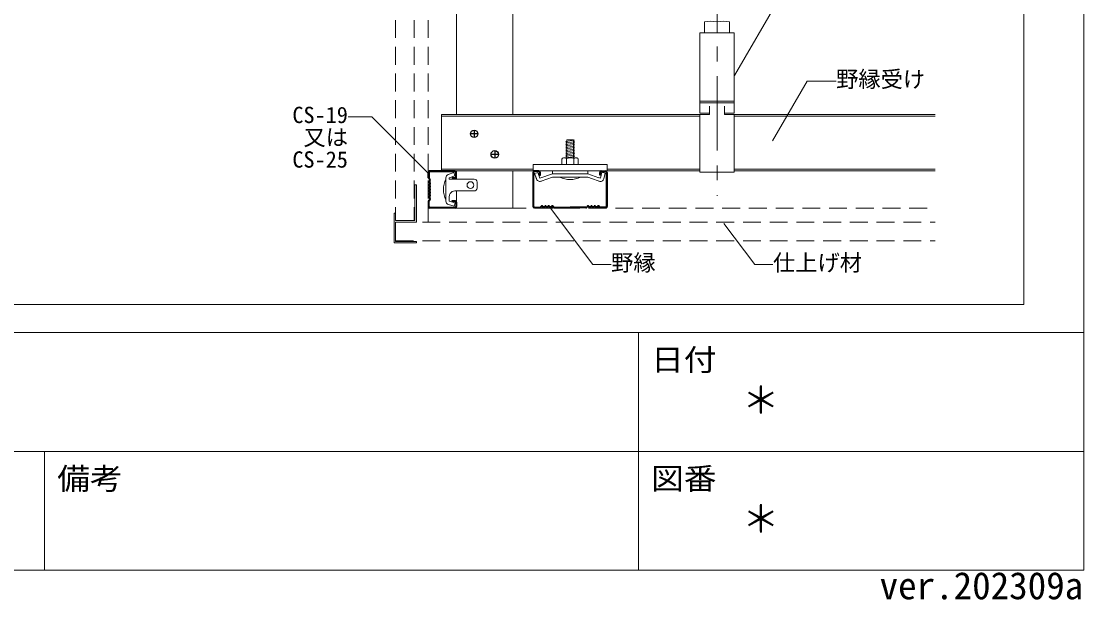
# Model space of a CAD drawing. Units: millimetres on the paper, enlarged 40 times, with parts at other scales. Extents: x -7800 to 7800, y -5387 to 5300.
# Drawn here: x 4937 to 7800, y -5379 to -3821 of the extents above; entities that cross this region are included whole.
import ezdxf
from ezdxf.enums import TextEntityAlignment as Align

# ---------------------------------------------------------------- set-up
doc = ezdxf.new("R2010")
doc.units = ezdxf.units.MM
doc.header["$LTSCALE"] = 40
doc.linetypes.add('CHAIN1', pattern=[8, 5, -1, 1, -1])
doc.linetypes.add('DASHED1', pattern=[1.8, 1.2, -0.6])
for name, color, linetype, lineweight in [('4-0_中心線', 4, 'CHAIN1', 9), ('4-1_吊り材', 7, 'Continuous', 18), ('4-2_野縁受け', 3, 'Continuous', 18), ('4-3_野縁', 2, 'Continuous', 25), ('4-6_文字・文字', 7, 'Continuous', 18), ('4-A_クリップ', 7, 'Continuous', 18), ('4-B_補強金具・金具・その他', 3, 'Continuous', 18), ('4-C_ビス・アンカーボルト・強調図形', 2, 'DASHED1', 25), ('4-D_パネル', 4, 'DASHED1', 9), ('F-3_野縁受け', 7, 'Continuous', 18)]:
    doc.layers.add(name, color=color, linetype=linetype, lineweight=lineweight)
doc.layers.add('F-6_文字', color=7, linetype='Continuous')
doc.styles.add('ＭＳ ゴシック', font='')
doc.styles.get('ＭＳ ゴシック').set_extended_font_data('MS Gothic')

msp = doc.modelspace()

# ---------------------------------------------------------------- linework, layer by layer
at = {"layer": '4-0_中心線'}
msp.add_line((6812.08, -2369.63), (6812.08, -4291.17), dxfattribs=at)
at = {"layer": '4-1_吊り材'}
for p, q in [((6778.48, -3823.01), (6778.48, -3852.21)), ((6812.08, -3823.01), (6812.08, -3852.21)), ((6845.68, -3823.01), (6845.68, -3852.21)), ((6766.08, -3852.21), (6858.08, -3852.21)), ((6766.08, -4036.59), (6766.08, -3852.21)), ((6858.08, -3852.21), (6858.08, -4036.59)), ((6766.08, -4041.11), (6766.08, -4036.59)), ((6766.08, -4036.59), (6858.08, -4036.59)), ((6766.08, -4041.11), (6766.08, -4068.76)), ((6858.08, -4041.11), (6766.08, -4041.11)), ((6792.08, -4050.01), (6792.08, -4072.35)), ((6832.08, -4072.35), (6832.08, -4050.01)), ((6858.08, -4036.59), (6858.08, -4041.11)), ((6858.08, -4068.76), (6858.08, -4041.11)), ((6766.08, -4068.76), (6792.08, -4068.76)), ((6766.08, -4072.35), (6766.08, -4228.21)), ((6792.08, -4072.35), (6766.08, -4072.35)), ((6832.08, -4068.76), (6858.08, -4068.76)), ((6858.08, -4072.35), (6832.08, -4072.35)), ((6858.08, -4228.21), (6858.08, -4072.35)), ((6766.08, -4228.21), (6858.08, -4228.21))]:
    msp.add_line(p, q, dxfattribs=at)
for centre in [(6795.28, -3910.42), (6828.88, -3910.42)]:
    msp.add_arc(centre, 89.01, 79.1199, 100.88008, dxfattribs=at)
at = {"layer": '4-2_野縁受け'}
for p, q in [((6110.08, -4072.35), (6110.08, -3498.35)), ((6262.08, -4072.35), (6262.08, -3498.35)), ((6070.08, -4224.35), (6070.08, -4072.35)), ((6766.08, -4072.35), (6070.08, -4072.35)), ((6766.08, -4077.15), (6070.08, -4077.15)), ((6858.08, -4072.35), (7400.06, -4072.35)), ((6858.08, -4077.15), (7400.06, -4077.15)), ((6316.3, -4219.55), (6070.08, -4219.55)), ((6316.3, -4224.35), (6070.08, -4224.35)), ((6110.08, -4224.36), (6110.08, -4246.5)), ((6516.3, -4219.55), (6766.08, -4219.55)), ((6516.3, -4224.35), (6766.08, -4224.35)), ((6858.08, -4219.55), (7400.06, -4219.55)), ((6858.08, -4224.35), (7400.06, -4224.35)), ((6110.08, -4278.5), (6110.08, -4324.36))]:
    msp.add_line(p, q, dxfattribs=at)
msp.add_lwpolyline([(6110.08, -4324.35), (6262.08, -4324.35), (6262.08, -4224.35)], dxfattribs=at)
at = {"layer": '4-3_野縁'}
for p, q in [((6034.08, -4242.69), (6034.08, -4228.35)), ((6034.08, -4242.7), (6034.08, -4228.35)), ((6036.08, -4228.35), (6036.08, -4242.7)), ((6036.08, -4228.35), (6036.08, -4242.7)), ((6106.08, -4224.35), (6037.96, -4224.35)), ((6038.17, -4226.35), (6106.08, -4226.35)), ((6108.08, -4240.35), (6108.08, -4228.35)), ((6110.08, -4240.35), (6110.08, -4228.35)), ((6316.17, -4228.27), (6316.18, -4320.1)), ((6318.18, -4320.19), (6318.17, -4228.27)), ((6332.17, -4224.27), (6320.17, -4224.27)), ((6332.17, -4226.27), (6320.17, -4226.27)), ((6334.17, -4236.27), (6334.17, -4228.27)), ((6334.17, -4236.27), (6336.17, -4236.27)), ((6336.17, -4236.27), (6336.17, -4228.27)), ((6496.18, -4236.27), (6496.18, -4228.27)), ((6498.18, -4236.27), (6496.18, -4236.27)), ((6498.18, -4236.27), (6498.18, -4228.27)), ((6500.18, -4224.27), (6512.18, -4224.27)), ((6500.18, -4226.27), (6512.18, -4226.27)), ((6514.18, -4320.19), (6514.18, -4228.27)), ((6516.18, -4228.27), (6516.18, -4320.1)), ((6038.08, -4248.36), (6035.25, -4245.53)), ((6038.08, -4248.36), (6035.25, -4245.53)), ((6036.67, -4244.12), (6039.5, -4246.94)), ((6039.5, -4246.94), (6036.67, -4244.12)), ((6098.08, -4242.35), (6106.08, -4242.35)), ((6098.08, -4242.35), (6098.08, -4244.35)), ((6098.08, -4244.35), (6106.08, -4244.35)), ((6034.08, -4306.01), (6034.08, -4320.36)), ((6038.08, -4300.36), (6035.25, -4303.19)), ((6036.08, -4320.36), (6036.08, -4306.01)), ((6039.5, -4301.77), (6036.67, -4304.6)), ((6038.17, -4322.36), (6106.08, -4322.36)), ((6098.08, -4304.36), (6106.08, -4304.36)), ((6098.08, -4306.36), (6098.08, -4304.36)), ((6098.08, -4306.36), (6106.08, -4306.36)), ((6108.08, -4308.36), (6108.08, -4320.36)), ((6110.08, -4308.36), (6110.08, -4320.36)), ((6320.17, -4322.27), (6334.52, -4322.27)), ((6320.17, -4322.27), (6334.52, -4322.27)), ((6335.93, -4321.69), (6338.76, -4318.86)), ((6338.76, -4318.86), (6335.93, -4321.69)), ((6340.17, -4320.27), (6337.35, -4323.1)), ((6340.17, -4320.27), (6337.35, -4323.1)), ((6368.17, -4320.27), (6371, -4323.1)), ((6369.59, -4318.86), (6372.42, -4321.69)), ((6373.83, -4322.27), (6416.18, -4322.27)), ((6458.52, -4322.27), (6416.18, -4322.27)), ((6462.77, -4318.86), (6459.94, -4321.69)), ((6464.18, -4320.27), (6461.35, -4323.1)), ((6492.18, -4320.27), (6495.01, -4323.1)), ((6492.18, -4320.27), (6495.01, -4323.1)), ((6496.42, -4321.69), (6493.6, -4318.86)), ((6493.6, -4318.86), (6496.42, -4321.69)), ((6512.18, -4322.27), (6497.84, -4322.27)), ((6512.18, -4322.27), (6497.84, -4322.27)), ((6106.08, -4324.36), (6038.26, -4324.36)), ((6334.52, -4324.27), (6320.17, -4324.27)), ((6334.52, -4324.27), (6320.17, -4324.27)), ((6373.83, -4324.27), (6416.18, -4324.27)), ((6458.52, -4324.27), (6416.18, -4324.27)), ((6497.84, -4324.27), (6512.18, -4324.27)), ((6497.84, -4324.27), (6512.18, -4324.27))]:
    msp.add_line(p, q, dxfattribs=at)
for centre, radius, start, end in [((6038.08, -4228.35), 4, 87.476, 180), ((6038.08, -4228.35), 4, 87.476, 180), ((6038.08, -4228.35), 2, 87.476, 180), ((6038.08, -4228.35), 2, 87.476, 180), ((6106.08, -4228.35), 4, 0.00299, 90.00299), ((6106.08, -4228.35), 2, 0.00299, 90.00299), ((6320.17, -4228.27), 4, 90.00299, 180.00299), ((6320.17, -4228.27), 2, 90.00299, 180.00299), ((6332.17, -4228.27), 4, 0.00299, 90.00299), ((6332.17, -4228.27), 2, 0.00299, 90.00299), ((6500.18, -4228.27), 4, 89.99699, 179.99699), ((6500.18, -4228.27), 2, 89.99699, 179.99699), ((6512.18, -4228.27), 4, 359.99699, 89.99699), ((6512.18, -4228.27), 2, 359.99699, 89.99699), ((6038.08, -4242.7), 4, 180, 225), ((6038.08, -4242.7), 4, 180, 224.99998), ((6038.08, -4242.7), 2, 179.99998, 224.99998), ((6038.08, -4242.7), 2, 180, 224.99998), ((6043.33, -4253.36), 7.25, 136.39716, 223.6028), ((6041.08, -4262.36), 5, 126.86989, 233.1301), ((6043.33, -4253.36), 5.25, 136.39716, 223.6028), ((6041.08, -4262.36), 3, 126.86989, 233.1301), ((6038.08, -4258.36), 2, 306.86987, 43.6028), ((6038.08, -4266.36), 2, 306.86987, 53.1301), ((6038.08, -4248.36), 2, 316.39717, 45), ((6106.08, -4240.35), 2, 270.00299, 0.00299), ((6106.08, -4240.35), 4, 270.00299, 0.00299), ((6041.08, -4270.36), 5, 126.86989, 233.1301), ((6041.08, -4278.36), 5, 126.86989, 233.1301), ((6041.08, -4286.36), 5, 126.86989, 233.1301), ((6043.33, -4295.36), 7.25, 136.39716, 223.6028), ((6041.08, -4270.36), 3, 126.86989, 233.1301), ((6041.08, -4278.36), 3, 126.86989, 233.1301), ((6041.08, -4286.36), 3, 126.86989, 233.1301), ((6043.33, -4295.36), 5.25, 136.39716, 223.6028), ((6038.08, -4274.36), 2, 306.86987, 53.1301), ((6038.08, -4282.36), 2, 306.86987, 53.1301), ((6038.08, -4290.36), 2, 316.39717, 53.1301), ((6038.08, -4306.01), 4, 135, 180), ((6038.08, -4320.36), 4, 180, 272.524), ((6038.08, -4320.36), 4, 179.99995, 272.524), ((6038.08, -4306.01), 2, 135, 180), ((6038.08, -4320.36), 2, 180, 272.524), ((6038.08, -4320.36), 2, 179.99995, 272.524), ((6038.08, -4300.36), 2, 314.99998, 43.60281), ((6106.08, -4308.36), 4, 359.99696, 89.99699), ((6106.08, -4308.36), 2, 359.99696, 89.99699), ((6106.08, -4320.36), 2, 269.99699, 359.99699), ((6106.08, -4320.36), 4, 269.99699, 359.99699), ((6320.17, -4320.27), 4, 177.476, 270), ((6320.17, -4320.27), 4, 177.476, 270), ((6320.17, -4320.27), 2, 177.476, 270), ((6320.17, -4320.27), 2, 177.476, 270), ((6334.52, -4320.27), 2, 269.99998, 314.99998), ((6334.52, -4320.27), 2, 270, 314.99998), ((6340.17, -4320.27), 2, 46.39717, 135), ((6345.17, -4315.02), 7.25, 226.39717, 313.60281), ((6345.17, -4315.02), 5.25, 226.39717, 313.60281), ((6350.17, -4320.27), 2, 36.86989, 133.60281), ((6354.17, -4317.27), 5, 216.86989, 323.1301), ((6354.17, -4317.27), 3, 216.86989, 323.1301), ((6358.17, -4320.27), 2, 36.86989, 143.1301), ((6358.17, -4320.27), 2, 46.39717, 143.1301), ((6363.17, -4315.02), 7.25, 226.39717, 313.60281), ((6363.17, -4315.02), 5.25, 226.39717, 313.60281), ((6368.17, -4320.27), 2, 44.99998, 133.60281), ((6373.83, -4320.27), 2, 225, 270), ((6458.52, -4320.27), 2, 270, 315), ((6464.18, -4320.27), 2, 46.39719, 135.00002), ((6469.18, -4315.02), 7.25, 226.39719, 313.60283), ((6469.18, -4315.02), 5.25, 226.39719, 313.60283), ((6474.18, -4320.27), 2, 36.8699, 143.13011), ((6474.18, -4320.27), 2, 36.8699, 133.60283), ((6478.18, -4317.27), 5, 216.8699, 323.13011), ((6478.18, -4317.27), 3, 216.8699, 323.13011), ((6482.18, -4320.27), 2, 46.39719, 143.13011), ((6487.18, -4315.02), 7.25, 226.39719, 313.60283), ((6487.18, -4315.02), 5.25, 226.39719, 313.60283), ((6492.18, -4320.27), 2, 45, 133.60283), ((6497.84, -4320.27), 2, 225, 270), ((6497.84, -4320.27), 2, 225.00002, 270), ((6512.18, -4320.27), 4, 270, 2.524), ((6512.18, -4320.27), 4, 269.99997, 2.524), ((6512.18, -4320.27), 2, 270, 2.524), ((6512.18, -4320.27), 2, 269.99997, 2.524), ((6334.52, -4320.27), 4, 270, 315), ((6334.52, -4320.27), 4, 270, 314.99998), ((6373.83, -4320.27), 4, 225, 270), ((6458.52, -4320.27), 4, 270, 315), ((6497.84, -4320.27), 4, 225, 270), ((6497.84, -4320.27), 4, 225.00002, 270)]:
    msp.add_arc(centre, radius, start, end, dxfattribs=at)
at = {"layer": '4-6_文字・文字'}
for p, q in [((6859.5, -3967.51), (7013.49, -3700.8)), ((5881.94, -4078.84), (5817.91, -4078.84)), ((6034.91, -4231.8), (5881.94, -4078.84)), ((6360.71, -4321.02), (6477.5, -4476.74)), ((6477.5, -4476.74), (6526.61, -4476.74))]:
    msp.add_line(p, q, dxfattribs=at)
for points in [[(6961.52, -4143.81), (7054.59, -3982.6), (7132.85, -3982.6)], [(6830.7, -4366.23), (6913.59, -4476.74), (6962.71, -4476.74)]]:
    msp.add_lwpolyline(points, dxfattribs=at)
at = {"layer": '4-A_クリップ'}
for p, q in [((6428.3, -4145.74), (6404.3, -4149.11)), ((6404.3, -4149.11), (6407.3, -4150.69)), ((6428.3, -4149.74), (6404.3, -4153.11)), ((6407.3, -4141.11), (6425.3, -4141.11)), ((6407.3, -4189.15), (6407.3, -4141.11)), ((6428.3, -4141.74), (6425.3, -4141.11)), ((6425.3, -4189.15), (6425.3, -4141.23)), ((6428.3, -4145.74), (6425.3, -4144.16)), ((6428.3, -4149.74), (6425.3, -4148.16)), ((6404.3, -4153.11), (6407.3, -4154.69)), ((6428.3, -4153.74), (6404.3, -4157.11)), ((6404.3, -4157.11), (6407.3, -4158.69)), ((6428.3, -4157.74), (6404.3, -4161.11)), ((6404.3, -4161.11), (6407.3, -4162.69)), ((6428.3, -4161.74), (6404.3, -4165.11)), ((6404.3, -4165.11), (6407.3, -4166.69)), ((6428.3, -4165.74), (6404.3, -4169.11)), ((6404.3, -4169.11), (6407.3, -4170.69)), ((6428.3, -4169.74), (6404.3, -4173.11)), ((6404.3, -4173.11), (6407.3, -4174.69)), ((6428.3, -4173.74), (6404.3, -4177.11)), ((6404.3, -4177.11), (6407.3, -4178.69)), ((6428.3, -4177.74), (6404.3, -4181.11)), ((6428.3, -4153.74), (6425.3, -4152.16)), ((6428.3, -4157.74), (6425.3, -4156.16)), ((6428.3, -4161.74), (6425.3, -4160.16)), ((6428.3, -4165.74), (6425.3, -4164.16)), ((6428.3, -4169.74), (6425.3, -4168.16)), ((6428.3, -4173.74), (6425.3, -4172.16)), ((6428.3, -4177.74), (6425.3, -4176.16)), ((6316.3, -4207.15), (6316.3, -4224.35)), ((6316.3, -4207.15), (6516.3, -4207.15)), ((6394.3, -4193.15), (6394.3, -4207.15)), ((6394.3, -4207.15), (6438.3, -4207.15)), ((6396.97, -4189.82), (6395.09, -4190.76)), ((6396.97, -4189.82), (6395.09, -4190.76)), ((6398.3, -4189.15), (6434.3, -4189.15)), ((6399.73, -4189.51), (6406.3, -4191.16)), ((6399.73, -4189.51), (6406.3, -4191.16)), ((6404.3, -4181.11), (6407.3, -4182.69)), ((6428.3, -4181.74), (6404.3, -4185.11)), ((6404.3, -4185.11), (6407.3, -4186.69)), ((6404.3, -4185.11), (6407.3, -4186.69)), ((6428.3, -4185.74), (6404.3, -4189.11)), ((6428.3, -4185.74), (6404.3, -4189.11)), ((6406.3, -4191.16), (6406.3, -4191.22)), ((6406.3, -4191.22), (6406.3, -4207.15)), ((6425.18, -4190.72), (6426.3, -4191.13)), ((6425.18, -4190.72), (6426.3, -4191.13)), ((6428.3, -4181.74), (6425.3, -4180.16)), ((6428.3, -4185.74), (6425.3, -4184.16)), ((6428.3, -4185.74), (6425.3, -4184.16)), ((6427.18, -4189.15), (6425.3, -4188.16)), ((6427.18, -4189.15), (6425.3, -4188.16)), ((6432.88, -4189.5), (6426.3, -4191.13)), ((6432.88, -4189.5), (6426.3, -4191.13)), ((6426.3, -4191.13), (6426.3, -4207.15)), ((6435.61, -4189.8), (6437.47, -4190.72)), ((6435.61, -4189.8), (6437.47, -4190.72)), ((6438.3, -4193.15), (6438.3, -4207.15)), ((6087.52, -4234.26), (6102.9, -4228.66)), ((6106.05, -4237.31), (6102.9, -4228.66)), ((6106.05, -4237.31), (6102.9, -4228.66)), ((6329.13, -4228.31), (6320.48, -4231.46)), ((6329.13, -4228.31), (6320.48, -4231.46)), ((6326.08, -4246.84), (6320.48, -4231.46)), ((6325.26, -4244.59), (6320.48, -4231.46)), ((6334.87, -4244.09), (6329.13, -4228.31)), ((6334.87, -4244.09), (6329.13, -4228.31)), ((6368.33, -4231.91), (6334.87, -4244.09)), ((6368.33, -4224.35), (6368.33, -4231.91)), ((6368.33, -4231.91), (6416.3, -4231.91)), ((6464.27, -4231.91), (6416.3, -4231.91)), ((6464.27, -4231.91), (6416.3, -4231.91)), ((6464.27, -4231.91), (6416.3, -4231.91)), ((6464.27, -4231.91), (6493.88, -4242.69)), ((6464.33, -4224.35), (6464.33, -4231.92)), ((6497.72, -4244.09), (6502.07, -4227.87)), ((6502.07, -4227.87), (6510.95, -4230.25)), ((6506.72, -4246.06), (6510.95, -4230.25)), ((6081.47, -4242.55), (6081.48, -4306.01)), ((6081.47, -4302.48), (6081.47, -4242.91)), ((6090.67, -4242.91), (6106.05, -4237.31)), ((6090.67, -4242.9), (6090.67, -4246.5)), ((6090.67, -4246.5), (6157.47, -4246.5)), ((6165.47, -4270.5), (6165.47, -4254.5)), ((6337.95, -4252.32), (6368.73, -4241.11)), ((6371.45, -4241.11), (6368.73, -4241.11)), ((6416.3, -4241.11), (6371.45, -4241.11)), ((6444.3, -4241.11), (6388.3, -4241.11)), ((6416.3, -4241.11), (6461.15, -4241.11)), ((6416.3, -4241.11), (6455.22, -4241.11)), ((6416.3, -4241.11), (6452.87, -4241.11)), ((6454.25, -4241.11), (6461.15, -4241.11)), ((6456.21, -4241.11), (6463.86, -4241.11)), ((6476.84, -4245.83), (6463.86, -4241.11)), ((6494.65, -4252.32), (6473.87, -4244.75)), ((6492.7, -4242.26), (6497.72, -4244.09)), ((6090.68, -4292.69), (6090.68, -4306.01)), ((6105.47, -4278.5), (6157.46, -4278.5)), ((6088.3, -4314.9), (6104.11, -4319.13)), ((6090.68, -4306.01), (6106.49, -4310.24)), ((6106.49, -4310.24), (6104.11, -4319.13))]:
    msp.add_line(p, q, dxfattribs=at)
for points in [[(6428.3, -4141.74), (6404.3, -4145.11), (6407.3, -4146.69)], [(6316.3, -4224.35), (6516.3, -4224.35), (6516.3, -4207.15)]]:
    msp.add_lwpolyline(points, dxfattribs=at)
msp.add_circle((6147.47, -4262.5), 9, dxfattribs=at)
for centre, radius, start, end in [((6398.3, -4193.15), 4, 90, 180), ((6398.76, -4193.39), 4, 75.942, 116.60205), ((6398.76, -4193.39), 4, 75.942, 116.60205), ((6416.3, -4215.16), 26, 70.01814, 112.61984), ((6416.3, -4215.16), 26, 70.01814, 112.61984), ((6433.84, -4193.39), 4, 63.73468, 103.86021), ((6433.84, -4193.39), 4, 63.73468, 103.86021), ((6434.3, -4193.15), 4, 0, 90), ((6090.67, -4242.91), 9.2, 109.99997, 180.00389), ((6137.47, -4274.47), 62.61, 153.43492, 206.56505), ((6137.47, -4274.47), 62.61, 153.43492, 206.56505), ((6157.47, -4254.5), 8, 359.99721, 89.99721), ((6334.73, -4243.69), 9.2, 199.99997, 299.99998), ((6416.3, -4185.11), 62.61, 243.43494, 296.56505), ((6497.83, -4243.68), 9.2, 245, 345), ((6105.46, -4293.3), 14.8, 145.91584, 179.99721), ((6105.46, -4293.3), 14.8, 89.99721, 145.41692), ((6157.47, -4270.5), 8, 269.99721, 359.99721), ((6090.68, -4306.01), 9.2, 180.00389, 255)]:
    msp.add_arc(centre, radius, start, end, dxfattribs=at)
at = {"layer": '4-B_補強金具・金具・その他'}
msp.add_lwpolyline([(5998.08, -4262.35), (6002.08, -4262.35), (6002.08, -4362.35), (5946.08, -4362.35), (5946.08, -4414.35), (6002.08, -4414.35), (6002.08, -4418.35), (5942.08, -4418.35), (5942.08, -4338.35), (5946.08, -4338.35), (5946.08, -4358.35), (5998.08, -4358.35)], close=True, dxfattribs=at)
at = {"layer": '4-C_ビス・アンカーボルト・強調図形', "linetype": 'Continuous'}
for p, q in [((6157.73, -4114.56), (6157.73, -4134.56)), ((6167.73, -4124.56), (6147.73, -4124.56)), ((6213.08, -4169.91), (6213.08, -4189.91)), ((6223.08, -4179.91), (6203.08, -4179.91))]:
    msp.add_line(p, q, dxfattribs=at)
for centre in [(6157.73, -4124.56), (6213.08, -4179.91)]:
    msp.add_circle(centre, 10, dxfattribs=at)
at = {"layer": '4-D_パネル'}
for p, q in [((5946.08, -3242.35), (5946.08, -4338.35)), ((5996.08, -3242.35), (5996.08, -4358.35)), ((6034.08, -3242.35), (6034.08, -4362.35)), ((6034.08, -4324.35), (7400.06, -4324.35)), ((5946.08, -4362.35), (7400.06, -4362.35)), ((5946.08, -4412.35), (7400.06, -4412.35))]:
    msp.add_line(p, q, dxfattribs=at)
at = {"layer": 'F-3_野縁受け', "color": 3}
for p, q in [((7800, 5300), (7800, -5300)), ((7638.17, -2199.73), (7638.17, -4481.59)), ((7638.17, -4481.59), (7638.17, -4583.77)), ((4618.59, -4583.77), (7638.17, -4583.77)), ((-7800, -4660), (7800, -4660)), ((-7800, -5300), (7800, -5300))]:
    msp.add_line(p, q, dxfattribs=at)
at = {"layer": 'F-3_野縁受け'}
for p, q in [((6600, -4660), (6600, -5300)), ((400, -4980), (7800, -4980)), ((5000, -4980), (5000, -5300)), ((5000, -4980), (5000, -5300))]:
    msp.add_line(p, q, dxfattribs=at)

# ---------------------------------------------------------------- texts
at = {"layer": '4-6_文字・文字', "style": 'ＭＳ ゴシック'}
for s, p in [('野縁受け', (7132.85, -4012.6)), ('CS-19', (5667.91, -4108.84)), ('又は', (5697.91, -4168.84)), ('CS-25', (5667.91, -4228.84)), ('野縁', (6526.61, -4506.74)), ('仕上げ材', (6962.71, -4506.74))]:
    msp.add_text(s, height=43.99, dxfattribs=at).set_placement(p, align=Align.BOTTOM_LEFT)
at = {"layer": 'F-6_文字', "style": 'ＭＳ ゴシック', "width": 1.1}
for s, p in [('日付', (6634.51, -4780)), ('備考', (5034.51, -5100)), ('図番', (6634.51, -5100))]:
    msp.add_text(s, height=58.65, dxfattribs=at).set_placement(p, align=Align.BOTTOM_LEFT)
at = {"layer": 'F-6_文字', "style": 'ＭＳ ゴシック'}
for s, p in [('＊', (6880, -4900)), ('＊', (6880, -5220)), ('ver.202309a', (7250, -5400))]:
    msp.add_text(s, height=73.31, dxfattribs=at).set_placement(p, align=Align.BOTTOM_LEFT)

doc.saveas('drawing.dxf')
